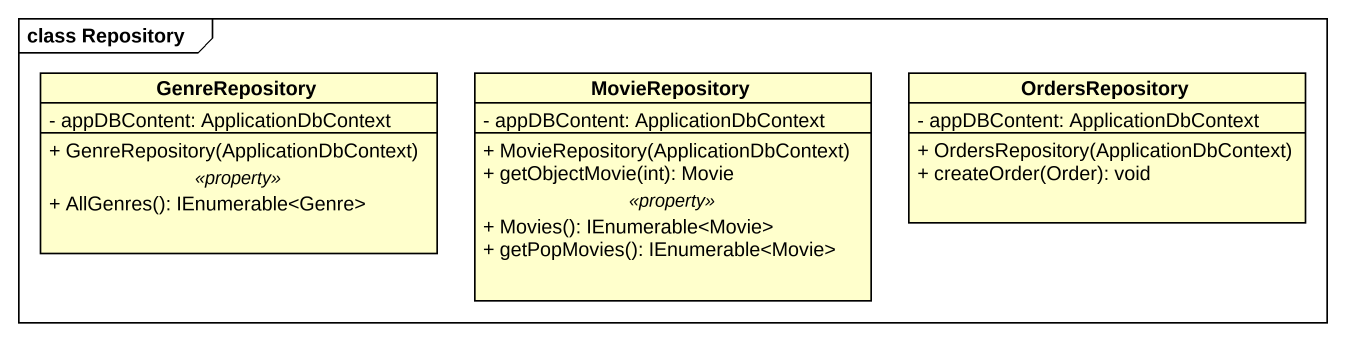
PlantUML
@startuml
mainframe class Repository
hide circle
hide empty members
skinparam classAttributeIconSize 0
class GenreRepository {
  - appDBContent: ApplicationDbContext
  --
  + GenreRepository(ApplicationDbContext)
  .. <<property>> ..
  + AllGenres(): IEnumerable<Genre>
}
class MovieRepository {
  - appDBContent: ApplicationDbContext
  --
  + MovieRepository(ApplicationDbContext)
  + getObjectMovie(int): Movie
  .. <<property>> ..
  + Movies(): IEnumerable<Movie>
  + getPopMovies(): IEnumerable<Movie>
}
class OrdersRepository {
  - appDBContent: ApplicationDbContext
  + OrdersRepository(ApplicationDbContext)
  + createOrder(Order): void
}
@enduml
